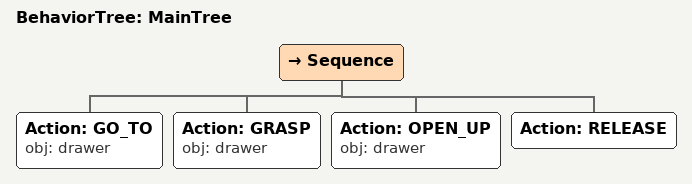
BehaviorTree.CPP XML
<root main_tree_to_execute="MainTree">
  <BehaviorTree ID="MainTree">
    <Sequence>
      <!-- Go to drawer -->
      <Action ID="GO_TO" obj="drawer" />
      <!-- Grasp drawer -->
      <Action ID="GRASP" obj="drawer" />
      <!-- Open up drawer -->
      <Action ID="OPEN_UP" obj="drawer" />
      <!-- Release -->
      <Action ID="RELEASE" />
    </Sequence>
  </BehaviorTree>
</root>
